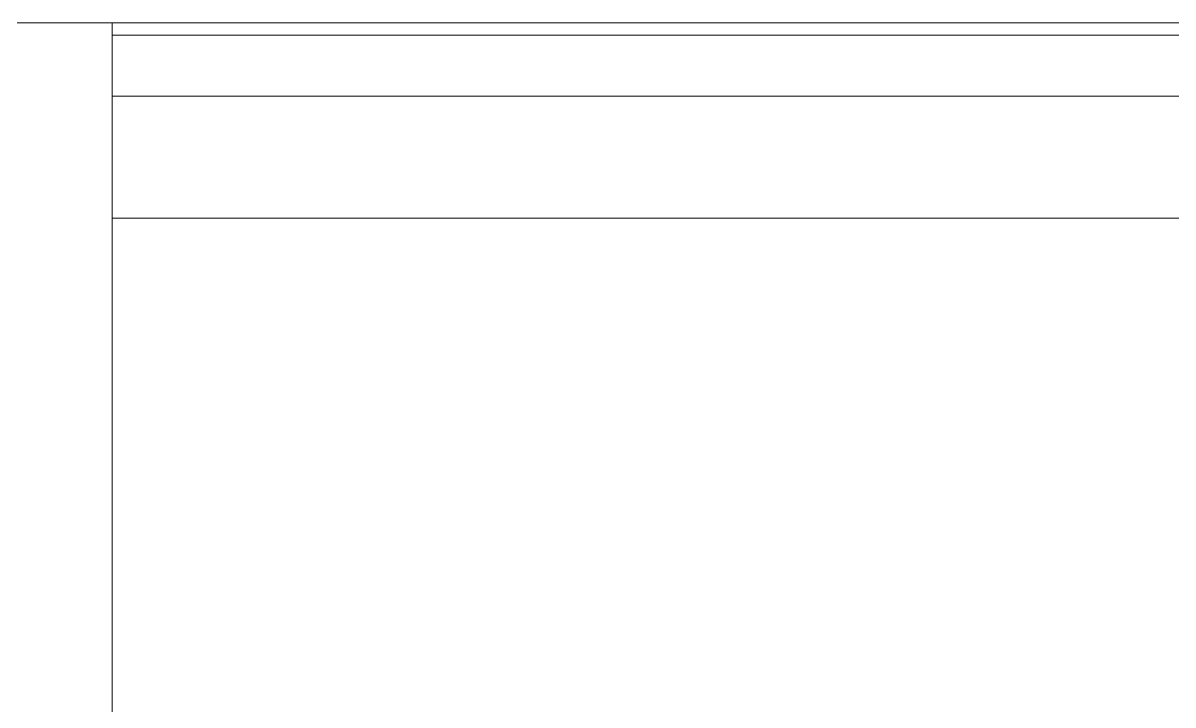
# Model space of a CAD drawing. Header units: millimetres. Extents: x -13069 to 207500, y -71366 to 56785.
# Drawn here: x 44622.4 to 44810.8, y 12281.8 to 12393.7 of the extents above; entities that cross this region are included whole.
import ezdxf

# ---------------------------------------------------------------- set-up
doc = ezdxf.new("R2010")
doc.units = ezdxf.units.MM
for name, color, linetype, lineweight in [('Стены наружные', 7, 'Continuous', 18), ('Стены отделка', 7, 'Continuous', 30), ('Стены перегородки', 7, 'Continuous', 30), ('Стены штриховка', 7, 'Continuous', 9)]:
    doc.layers.add(name, color=color, linetype=linetype, lineweight=lineweight)

msp = doc.modelspace()

# ---------------------------------------------------------------- linework, layer by layer
at = {"layer": 'Стены наружные'}
msp.add_line((44636.967, 12393.663), (42936.967, 12393.663), dxfattribs=at)
at = {"layer": 'Стены отделка', "lineweight": 9}
for p, q in [((44636.967, 12361.663), (44636.967, 12393.663)), ((44636.967, 12393.663), (45315.967, 12393.663))]:
    msp.add_line(p, q, dxfattribs=at)
at = {"layer": 'Стены перегородки', "lineweight": 18}
for p in [(44636.967, 12241.663), (45347.967, 12361.663)]:
    msp.add_line(p, (44636.967, 12361.663), dxfattribs=at)
at = {"layer": 'Стены штриховка'}
for p, q in [((44636.967, 12391.663), (45317.967, 12391.663)), ((45317.967, 12381.663), (44636.967, 12381.663))]:
    msp.add_line(p, q, dxfattribs=at)

doc.saveas('drawing.dxf')
